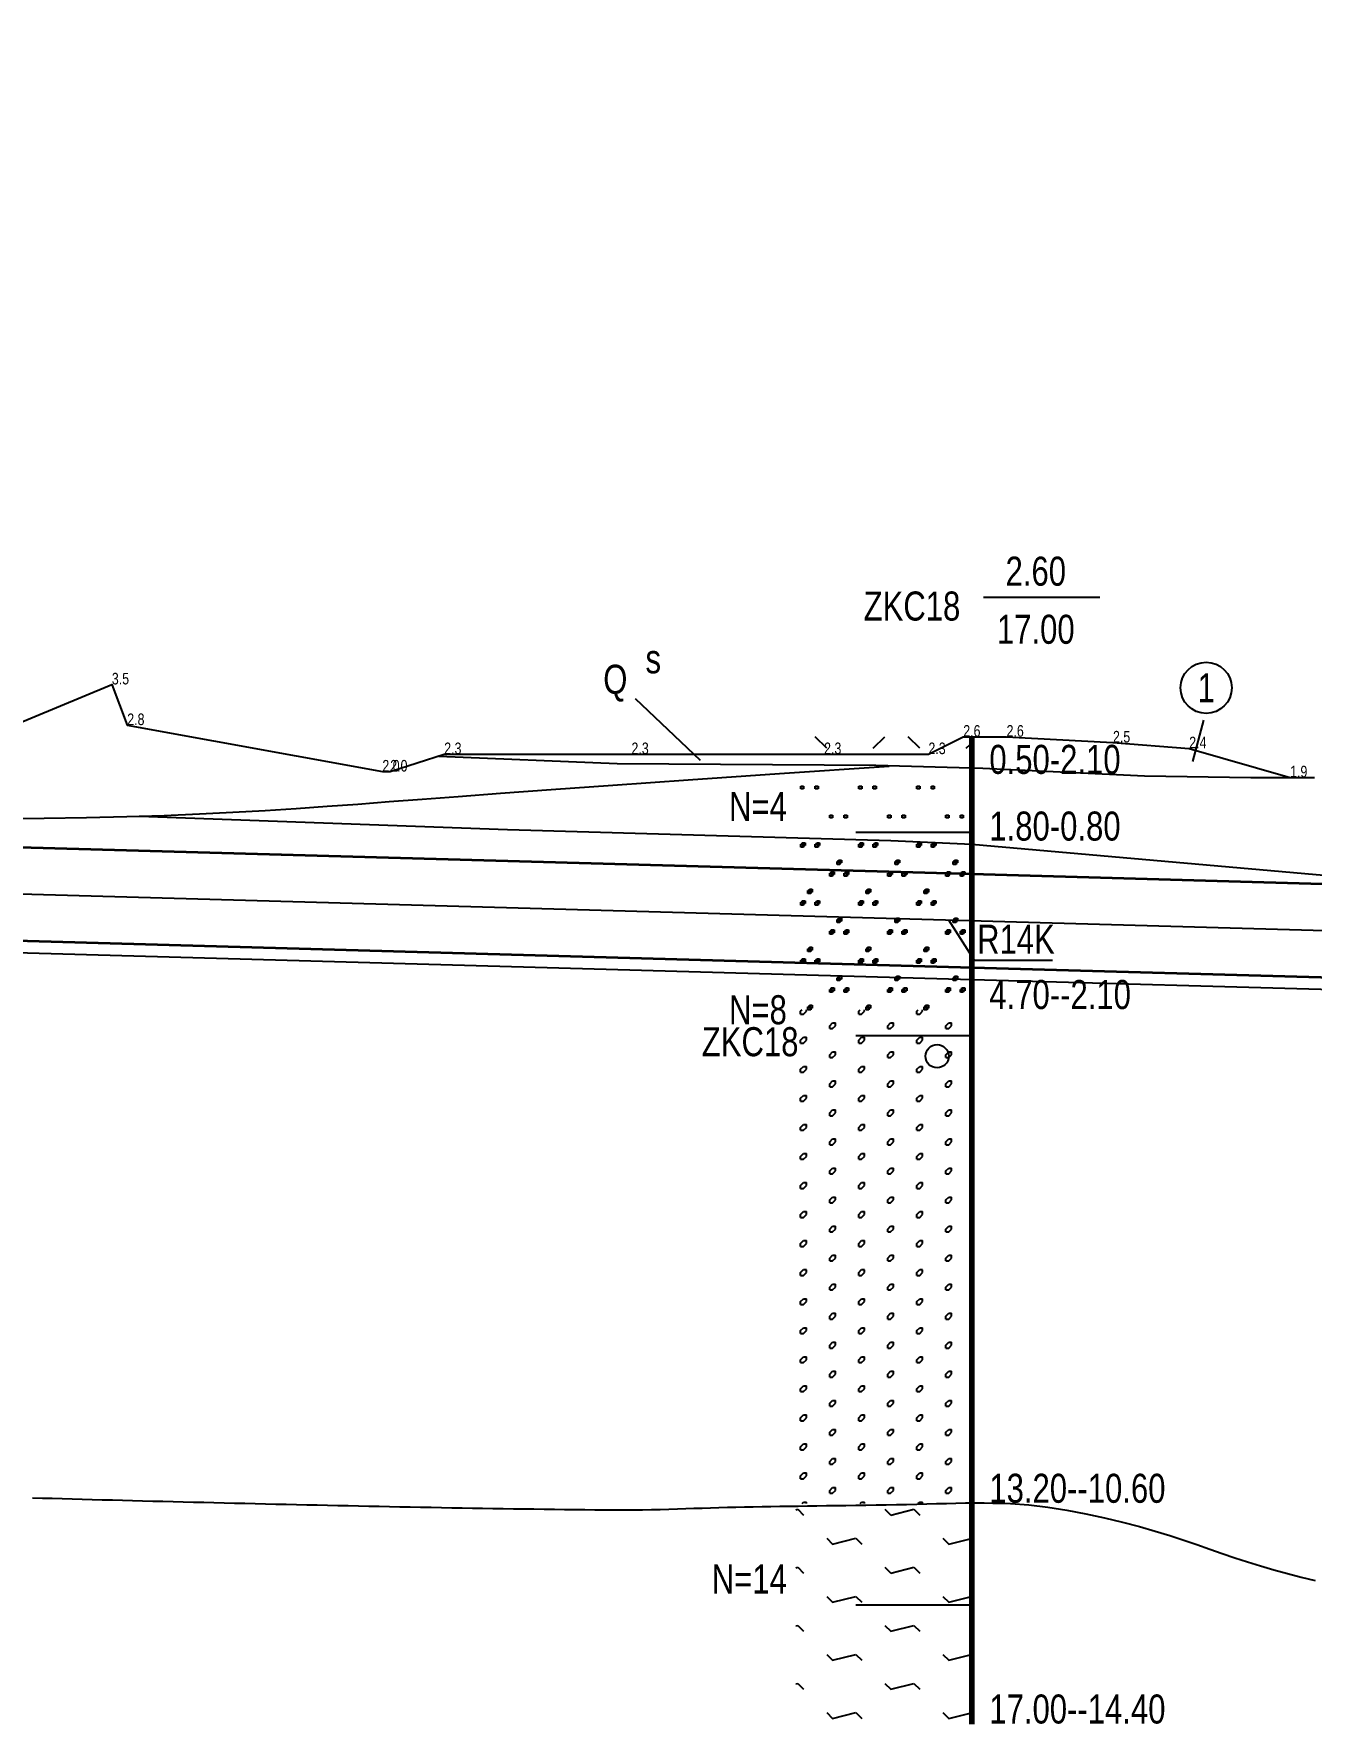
# Model space of a CAD drawing. Extents: x 525858 to 564773, y 2370984 to 2400075.
# Drawn here: x 552240.3 to 552460.3, y 2390723.2 to 2391014.7 of the extents above; entities that cross this region are included whole.
import ezdxf
from ezdxf.enums import TextEntityAlignment as Align

# ---------------------------------------------------------------- set-up
doc = ezdxf.new("R2010")
doc.units = 0
doc.linetypes.add('CENTER', pattern=[2, 1.25, -0.25, 0.25, -0.25])
doc.linetypes.add('ZKLIN', pattern=[0.4, 0.3, -0.1])
for name, color, linetype in [('pipe', 3, 'CONTINUOUS'), ('pipe_cen', 1, 'CENTER'), ('地形剖面', 4, 'CONTINUOUS'), ('纵面管线标注', 3, 'CONTINUOUS')]:
    doc.layers.add(name, color=color, linetype=linetype)
doc.styles.add('SIMP1', font='simp1.shx', dxfattribs={"width": 0.8, "bigfont": 'hz.shx'})

msp = doc.modelspace()

# ---------------------------------------------------------------- hatches: boundary and pattern name
at = {"layer": '地形剖面'}
h = msp.add_hatch(dxfattribs=at)
h.set_pattern_fill('QG02', color=55, scale=20, style=0, pattern_type=2)
h.set_pattern_definition([(45, (550704.89, 2390571.662), (-8, 8), [5.656854, -5.656854]), (135, (550712.89, 2390571.662), (-8, -8), [5.656854, -5.656854])])
h.paths.add_polyline_path([(552401.569626, 2390893.662316), (552401.569626, 2390888.662316), (552371.569626, 2390888.662316), (552371.569626, 2390893.662316)])
h = msp.add_hatch(dxfattribs=at)
h.set_pattern_fill('QF02', color=55, scale=20, style=0, pattern_type=2)
h.set_pattern_definition([(90, (550722.39, 2390584.662), (-20, 1e-15), [0.5, -19.5]), (180, (550722.89, 2390584.662), (-2e-15, -20), [0.5, -19.5]), (270, (550722.89, 2390585.162), (20, -4e-15), [0.5, -19.5]), (0, (550722.39, 2390585.162), (0, 20), [0.5, -19.5]), (90, (550722.39, 2390574.662), (-20, 1e-15), [0.5, -19.5]), (180, (550722.89, 2390574.662), (-2e-15, -20), [0.5, -19.5]), (270, (550722.89, 2390575.162), (20, -4e-15), [0.5, -19.5]), (0, (550722.39, 2390575.162), (0, 20), [0.5, -19.5]), (90, (550714.89, 2390584.662), (-20, 1e-15), [0.5, -19.5]), (180, (550715.39, 2390584.662), (-2e-15, -20), [0.5, -19.5]), (270, (550715.39, 2390585.162), (20, -4e-15), [0.5, -19.5]), (0, (550714.89, 2390585.162), (0, 20), [0.5, -19.5]), (90, (550719.89, 2390579.662), (-20, 1e-15), [0.5, -19.5]), (180, (550720.39, 2390579.662), (-2e-15, -20), [0.5, -19.5]), (270, (550720.39, 2390580.162), (20, -4e-15), [0.5, -19.5]), (0, (550719.89, 2390580.162), (0, 20), [0.5, -19.5]), (90, (550717.39, 2390579.662), (-20, 1e-15), [0.5, -19.5]), (180, (550717.89, 2390579.662), (-2e-15, -20), [0.5, -19.5]), (270, (550717.89, 2390580.162), (20, -4e-15), [0.5, -19.5]), (0, (550717.39, 2390580.162), (0, 20), [0.5, -19.5]), (90, (550714.89, 2390574.662), (-20, 1e-15), [0.5, -19.5]), (180, (550715.39, 2390574.662), (-2e-15, -20), [0.5, -19.5]), (270, (550715.39, 2390575.162), (20, -4e-15), [0.5, -19.5]), (0, (550714.89, 2390575.162), (0, 20), [0.5, -19.5]), (90, (550717.39, 2390569.662), (-20, 1e-15), [0.5, -19.5]), (180, (550717.89, 2390569.662), (-2e-15, -20), [0.5, -19.5]), (270, (550717.89, 2390570.162), (20, -4e-15), [0.5, -19.5]), (0, (550717.39, 2390570.162), (0, 20), [0.5, -19.5]), (90, (550719.89, 2390569.662), (-20, 1e-15), [0.5, -19.5]), (180, (550720.39, 2390569.662), (-2e-15, -20), [0.5, -19.5]), (270, (550720.39, 2390570.162), (20, -4e-15), [0.5, -19.5]), (0, (550719.89, 2390570.162), (0, 20), [0.5, -19.5]), (90, (550704.89, 2390584.662), (-20, 1e-15), [0.5, -19.5]), (180, (550705.39, 2390584.662), (-2e-15, -20), [0.5, -19.5]), (270, (550705.39, 2390585.162), (20, -4e-15), [0.5, -19.5]), (0, (550704.89, 2390585.162), (0, 20), [0.5, -19.5]), (90, (550709.89, 2390579.662), (-20, 1e-15), [0.5, -19.5]), (180, (550710.39, 2390579.662), (-2e-15, -20), [0.5, -19.5]), (270, (550710.39, 2390580.162), (20, -4e-15), [0.5, -19.5]), (0, (550709.89, 2390580.162), (0, 20), [0.5, -19.5]), (90, (550704.89, 2390574.662), (-20, 1e-15), [0.5, -19.5]), (180, (550705.39, 2390574.662), (-2e-15, -20), [0.5, -19.5]), (270, (550705.39, 2390575.162), (20, -4e-15), [0.5, -19.5]), (0, (550704.89, 2390575.162), (0, 20), [0.5, -19.5]), (90, (550707.39, 2390579.662), (-20, 1e-15), [0.5, -19.5]), (180, (550707.89, 2390579.662), (-2e-15, -20), [0.5, -19.5]), (270, (550707.89, 2390580.162), (20, -4e-15), [0.5, -19.5]), (0, (550707.39, 2390580.162), (0, 20), [0.5, -19.5]), (90, (550709.89, 2390569.662), (-20, 1e-15), [0.5, -19.5]), (180, (550710.39, 2390569.662), (-2e-15, -20), [0.5, -19.5]), (270, (550710.39, 2390570.162), (20, -4e-15), [0.5, -19.5]), (0, (550709.89, 2390570.162), (0, 20), [0.5, -19.5]), (90, (550707.39, 2390569.662), (-20, 1e-15), [0.5, -19.5]), (180, (550707.89, 2390569.662), (-2e-15, -20), [0.5, -19.5]), (270, (550707.89, 2390570.162), (20, -4e-15), [0.5, -19.5]), (0, (550707.39, 2390570.162), (0, 20), [0.5, -19.5]), (90, (550712.39, 2390574.662), (-20, 1e-15), [0.5, -19.5]), (180, (550712.89, 2390574.662), (-2e-15, -20), [0.5, -19.5]), (270, (550712.89, 2390575.162), (20, -4e-15), [0.5, -19.5]), (0, (550712.39, 2390575.162), (0, 20), [0.5, -19.5]), (90, (550712.39, 2390584.662), (-20, 1e-15), [0.5, -19.5]), (180, (550712.89, 2390584.662), (-2e-15, -20), [0.5, -19.5]), (270, (550712.89, 2390585.162), (20, -4e-15), [0.5, -19.5]), (0, (550712.39, 2390585.162), (0, 20), [0.5, -19.5])])
h.paths.add_polyline_path([(552401.569626, 2390888.662316), (552401.569626, 2390875.662316), (552371.569626, 2390875.662316), (552371.569626, 2390888.662316)])
h = msp.add_hatch(dxfattribs=at)
h.set_pattern_fill('QF05', color=55, scale=20, style=0, pattern_type=2)
h.set_pattern_definition([(90, (550722.39, 2390584.662), (-20, 1e-15), [0.5, -19.5]), (180, (550722.89, 2390584.662), (-2e-15, -20), [0.5, -19.5]), (270, (550722.89, 2390585.162), (20, -4e-15), [0.5, -19.5]), (0, (550722.39, 2390585.162), (0, 20), [0.5, -19.5]), (90, (550722.64, 2390584.912), (-20, 1e-15), [0.5, -19.5]), (180, (550723.14, 2390584.912), (-2e-15, -20), [0.5, -19.5]), (270, (550723.14, 2390585.412), (20, -4e-15), [0.5, -19.5]), (0, (550722.64, 2390585.412), (0, 20), [0.5, -19.5]), (90, (550723.64, 2390586.662), (-20, 1e-15), [0.5, -19.5]), (180, (550724.14, 2390586.662), (-2e-15, -20), [0.5, -19.5]), (270, (550724.14, 2390587.162), (20, -4e-15), [0.5, -19.5]), (0, (550723.64, 2390587.162), (0, 20), [0.5, -19.5]), (90, (550723.89, 2390576.912), (-20, 1e-15), [0.5, -19.5]), (180, (550724.39, 2390576.912), (-2e-15, -20), [0.5, -19.5]), (270, (550724.39, 2390577.412), (20, -4e-15), [0.5, -19.5]), (0, (550723.89, 2390577.412), (0, 20), [0.5, -19.5]), (90, (550722.39, 2390574.662), (-20, 1e-15), [0.5, -19.5]), (180, (550722.89, 2390574.662), (-2e-15, -20), [0.5, -19.5]), (270, (550722.89, 2390575.162), (20, -4e-15), [0.5, -19.5]), (0, (550722.39, 2390575.162), (0, 20), [0.5, -19.5]), (90, (550722.64, 2390574.912), (-20, 1e-15), [0.5, -19.5]), (180, (550723.14, 2390574.912), (-2e-15, -20), [0.5, -19.5]), (270, (550723.14, 2390575.412), (20, -4e-15), [0.5, -19.5]), (0, (550722.64, 2390575.412), (0, 20), [0.5, -19.5]), (90, (550723.64, 2390576.662), (-20, 1e-15), [0.5, -19.5]), (180, (550724.14, 2390576.662), (-2e-15, -20), [0.5, -19.5]), (270, (550724.14, 2390577.162), (20, -4e-15), [0.5, -19.5]), (0, (550723.64, 2390577.162), (0, 20), [0.5, -19.5]), (90, (550718.64, 2390581.662), (-20, 1e-15), [0.5, -19.5]), (180, (550719.14, 2390581.662), (-2e-15, -20), [0.5, -19.5]), (270, (550719.14, 2390582.162), (20, -4e-15), [0.5, -19.5]), (0, (550718.64, 2390582.162), (0, 20), [0.5, -19.5]), (90, (550718.89, 2390581.912), (-20, 1e-15), [0.5, -19.5]), (180, (550719.39, 2390581.912), (-2e-15, -20), [0.5, -19.5]), (270, (550719.39, 2390582.412), (20, -4e-15), [0.5, -19.5]), (0, (550718.89, 2390582.412), (0, 20), [0.5, -19.5]), (90, (550714.89, 2390584.662), (-20, 1e-15), [0.5, -19.5]), (180, (550715.39, 2390584.662), (-2e-15, -20), [0.5, -19.5]), (270, (550715.39, 2390585.162), (20, -4e-15), [0.5, -19.5]), (0, (550714.89, 2390585.162), (0, 20), [0.5, -19.5]), (90, (550715.14, 2390584.912), (-20, 1e-15), [0.5, -19.5]), (180, (550715.64, 2390584.912), (-2e-15, -20), [0.5, -19.5]), (270, (550715.64, 2390585.412), (20, -4e-15), [0.5, -19.5]), (0, (550715.14, 2390585.412), (0, 20), [0.5, -19.5]), (90, (550713.64, 2390586.662), (-20, 1e-15), [0.5, -19.5]), (180, (550714.14, 2390586.662), (-2e-15, -20), [0.5, -19.5]), (270, (550714.14, 2390587.162), (20, -4e-15), [0.5, -19.5]), (0, (550713.64, 2390587.162), (0, 20), [0.5, -19.5]), (90, (550712.64, 2390584.912), (-20, 1e-15), [0.5, -19.5]), (180, (550713.14, 2390584.912), (-2e-15, -20), [0.5, -19.5]), (270, (550713.14, 2390585.412), (20, -4e-15), [0.5, -19.5]), (0, (550712.64, 2390585.412), (0, 20), [0.5, -19.5]), (90, (550719.89, 2390579.662), (-20, 1e-15), [0.5, -19.5]), (180, (550720.39, 2390579.662), (-2e-15, -20), [0.5, -19.5]), (270, (550720.39, 2390580.162), (20, -4e-15), [0.5, -19.5]), (0, (550719.89, 2390580.162), (0, 20), [0.5, -19.5]), (90, (550717.39, 2390579.662), (-20, 1e-15), [0.5, -19.5]), (180, (550717.89, 2390579.662), (-2e-15, -20), [0.5, -19.5]), (270, (550717.89, 2390580.162), (20, -4e-15), [0.5, -19.5]), (0, (550717.39, 2390580.162), (0, 20), [0.5, -19.5]), (90, (550713.89, 2390576.912), (-20, 1e-15), [0.5, -19.5]), (180, (550714.39, 2390576.912), (-2e-15, -20), [0.5, -19.5]), (270, (550714.39, 2390577.412), (20, -4e-15), [0.5, -19.5]), (0, (550713.89, 2390577.412), (0, 20), [0.5, -19.5]), (90, (550714.89, 2390574.662), (-20, 1e-15), [0.5, -19.5]), (180, (550715.39, 2390574.662), (-2e-15, -20), [0.5, -19.5]), (270, (550715.39, 2390575.162), (20, -4e-15), [0.5, -19.5]), (0, (550714.89, 2390575.162), (0, 20), [0.5, -19.5]), (90, (550715.14, 2390574.912), (-20, 1e-15), [0.5, -19.5]), (180, (550715.64, 2390574.912), (-2e-15, -20), [0.5, -19.5]), (270, (550715.64, 2390575.412), (20, -4e-15), [0.5, -19.5]), (0, (550715.14, 2390575.412), (0, 20), [0.5, -19.5]), (90, (550712.64, 2390574.912), (-20, 1e-15), [0.5, -19.5]), (180, (550713.14, 2390574.912), (-2e-15, -20), [0.5, -19.5]), (270, (550713.14, 2390575.412), (20, -4e-15), [0.5, -19.5]), (0, (550712.64, 2390575.412), (0, 20), [0.5, -19.5]), (90, (550713.64, 2390576.662), (-20, 1e-15), [0.5, -19.5]), (180, (550714.14, 2390576.662), (-2e-15, -20), [0.5, -19.5]), (270, (550714.14, 2390577.162), (20, -4e-15), [0.5, -19.5]), (0, (550713.64, 2390577.162), (0, 20), [0.5, -19.5]), (90, (550717.64, 2390579.912), (-20, 1e-15), [0.5, -19.5]), (180, (550718.14, 2390579.912), (-2e-15, -20), [0.5, -19.5]), (270, (550718.14, 2390580.412), (20, -4e-15), [0.5, -19.5]), (0, (550717.64, 2390580.412), (0, 20), [0.5, -19.5]), (90, (550720.14, 2390579.912), (-20, 1e-15), [0.5, -19.5]), (180, (550720.64, 2390579.912), (-2e-15, -20), [0.5, -19.5]), (270, (550720.64, 2390580.412), (20, -4e-15), [0.5, -19.5]), (0, (550720.14, 2390580.412), (0, 20), [0.5, -19.5]), (90, (550723.89, 2390586.912), (-20, 1e-15), [0.5, -19.5]), (180, (550724.39, 2390586.912), (-2e-15, -20), [0.5, -19.5]), (270, (550724.39, 2390587.412), (20, -4e-15), [0.5, -19.5]), (0, (550723.89, 2390587.412), (0, 20), [0.5, -19.5]), (90, (550713.89, 2390586.912), (-20, 1e-15), [0.5, -19.5]), (180, (550714.39, 2390586.912), (-2e-15, -20), [0.5, -19.5]), (270, (550714.39, 2390587.412), (20, -4e-15), [0.5, -19.5]), (0, (550713.89, 2390587.412), (0, 20), [0.5, -19.5]), (90, (550720.14, 2390569.912), (-20, 1e-15), [0.5, -19.5]), (180, (550720.64, 2390569.912), (-2e-15, -20), [0.5, -19.5]), (270, (550720.64, 2390570.412), (20, -4e-15), [0.5, -19.5]), (0, (550720.14, 2390570.412), (0, 20), [0.5, -19.5]), (90, (550718.64, 2390571.662), (-20, 1e-15), [0.5, -19.5]), (180, (550719.14, 2390571.662), (-2e-15, -20), [0.5, -19.5]), (270, (550719.14, 2390572.162), (20, -4e-15), [0.5, -19.5]), (0, (550718.64, 2390572.162), (0, 20), [0.5, -19.5]), (90, (550718.89, 2390571.912), (-20, 1e-15), [0.5, -19.5]), (180, (550719.39, 2390571.912), (-2e-15, -20), [0.5, -19.5]), (270, (550719.39, 2390572.412), (20, -4e-15), [0.5, -19.5]), (0, (550718.89, 2390572.412), (0, 20), [0.5, -19.5]), (90, (550717.64, 2390569.912), (-20, 1e-15), [0.5, -19.5]), (180, (550718.14, 2390569.912), (-2e-15, -20), [0.5, -19.5]), (270, (550718.14, 2390570.412), (20, -4e-15), [0.5, -19.5]), (0, (550717.64, 2390570.412), (0, 20), [0.5, -19.5]), (90, (550717.39, 2390569.662), (-20, 1e-15), [0.5, -19.5]), (180, (550717.89, 2390569.662), (-2e-15, -20), [0.5, -19.5]), (270, (550717.89, 2390570.162), (20, -4e-15), [0.5, -19.5]), (0, (550717.39, 2390570.162), (0, 20), [0.5, -19.5]), (90, (550719.89, 2390569.662), (-20, 1e-15), [0.5, -19.5]), (180, (550720.39, 2390569.662), (-2e-15, -20), [0.5, -19.5]), (270, (550720.39, 2390570.162), (20, -4e-15), [0.5, -19.5]), (0, (550719.89, 2390570.162), (0, 20), [0.5, -19.5]), (90, (550708.64, 2390581.662), (-20, 1e-15), [0.5, -19.5]), (180, (550709.14, 2390581.662), (-2e-15, -20), [0.5, -19.5]), (270, (550709.14, 2390582.162), (20, -4e-15), [0.5, -19.5]), (0, (550708.64, 2390582.162), (0, 20), [0.5, -19.5]), (90, (550708.89, 2390581.912), (-20, 1e-15), [0.5, -19.5]), (180, (550709.39, 2390581.912), (-2e-15, -20), [0.5, -19.5]), (270, (550709.39, 2390582.412), (20, -4e-15), [0.5, -19.5]), (0, (550708.89, 2390582.412), (0, 20), [0.5, -19.5]), (90, (550704.89, 2390584.662), (-20, 1e-15), [0.5, -19.5]), (180, (550705.39, 2390584.662), (-2e-15, -20), [0.5, -19.5]), (270, (550705.39, 2390585.162), (20, -4e-15), [0.5, -19.5]), (0, (550704.89, 2390585.162), (0, 20), [0.5, -19.5]), (90, (550705.14, 2390584.912), (-20, 1e-15), [0.5, -19.5]), (180, (550705.64, 2390584.912), (-2e-15, -20), [0.5, -19.5]), (270, (550705.64, 2390585.412), (20, -4e-15), [0.5, -19.5]), (0, (550705.14, 2390585.412), (0, 20), [0.5, -19.5]), (90, (550709.89, 2390579.662), (-20, 1e-15), [0.5, -19.5]), (180, (550710.39, 2390579.662), (-2e-15, -20), [0.5, -19.5]), (270, (550710.39, 2390580.162), (20, -4e-15), [0.5, -19.5]), (0, (550709.89, 2390580.162), (0, 20), [0.5, -19.5]), (90, (550704.89, 2390574.662), (-20, 1e-15), [0.5, -19.5]), (180, (550705.39, 2390574.662), (-2e-15, -20), [0.5, -19.5]), (270, (550705.39, 2390575.162), (20, -4e-15), [0.5, -19.5]), (0, (550704.89, 2390575.162), (0, 20), [0.5, -19.5]), (90, (550705.14, 2390574.912), (-20, 1e-15), [0.5, -19.5]), (180, (550705.64, 2390574.912), (-2e-15, -20), [0.5, -19.5]), (270, (550705.64, 2390575.412), (20, -4e-15), [0.5, -19.5]), (0, (550705.14, 2390575.412), (0, 20), [0.5, -19.5]), (90, (550707.39, 2390579.662), (-20, 1e-15), [0.5, -19.5]), (180, (550707.89, 2390579.662), (-2e-15, -20), [0.5, -19.5]), (270, (550707.89, 2390580.162), (20, -4e-15), [0.5, -19.5]), (0, (550707.39, 2390580.162), (0, 20), [0.5, -19.5]), (90, (550710.14, 2390579.912), (-20, 1e-15), [0.5, -19.5]), (180, (550710.64, 2390579.912), (-2e-15, -20), [0.5, -19.5]), (270, (550710.64, 2390580.412), (20, -4e-15), [0.5, -19.5]), (0, (550710.14, 2390580.412), (0, 20), [0.5, -19.5]), (90, (550707.64, 2390579.912), (-20, 1e-15), [0.5, -19.5]), (180, (550708.14, 2390579.912), (-2e-15, -20), [0.5, -19.5]), (270, (550708.14, 2390580.412), (20, -4e-15), [0.5, -19.5]), (0, (550707.64, 2390580.412), (0, 20), [0.5, -19.5]), (90, (550710.14, 2390569.912), (-20, 1e-15), [0.5, -19.5]), (180, (550710.64, 2390569.912), (-2e-15, -20), [0.5, -19.5]), (270, (550710.64, 2390570.412), (20, -4e-15), [0.5, -19.5]), (0, (550710.14, 2390570.412), (0, 20), [0.5, -19.5]), (90, (550708.64, 2390571.662), (-20, 1e-15), [0.5, -19.5]), (180, (550709.14, 2390571.662), (-2e-15, -20), [0.5, -19.5]), (270, (550709.14, 2390572.162), (20, -4e-15), [0.5, -19.5]), (0, (550708.64, 2390572.162), (0, 20), [0.5, -19.5]), (90, (550708.89, 2390571.912), (-20, 1e-15), [0.5, -19.5]), (180, (550709.39, 2390571.912), (-2e-15, -20), [0.5, -19.5]), (270, (550709.39, 2390572.412), (20, -4e-15), [0.5, -19.5]), (0, (550708.89, 2390572.412), (0, 20), [0.5, -19.5]), (90, (550709.89, 2390569.662), (-20, 1e-15), [0.5, -19.5]), (180, (550710.39, 2390569.662), (-2e-15, -20), [0.5, -19.5]), (270, (550710.39, 2390570.162), (20, -4e-15), [0.5, -19.5]), (0, (550709.89, 2390570.162), (0, 20), [0.5, -19.5]), (90, (550707.39, 2390569.662), (-20, 1e-15), [0.5, -19.5]), (180, (550707.89, 2390569.662), (-2e-15, -20), [0.5, -19.5]), (270, (550707.89, 2390570.162), (20, -4e-15), [0.5, -19.5]), (0, (550707.39, 2390570.162), (0, 20), [0.5, -19.5]), (90, (550707.64, 2390569.912), (-20, 1e-15), [0.5, -19.5]), (180, (550708.14, 2390569.912), (-2e-15, -20), [0.5, -19.5]), (270, (550708.14, 2390570.412), (20, -4e-15), [0.5, -19.5]), (0, (550707.64, 2390570.412), (0, 20), [0.5, -19.5]), (90, (550712.39, 2390574.662), (-20, 1e-15), [0.5, -19.5]), (180, (550712.89, 2390574.662), (-2e-15, -20), [0.5, -19.5]), (270, (550712.89, 2390575.162), (20, -4e-15), [0.5, -19.5]), (0, (550712.39, 2390575.162), (0, 20), [0.5, -19.5]), (90, (550712.39, 2390584.662), (-20, 1e-15), [0.5, -19.5]), (180, (550712.89, 2390584.662), (-2e-15, -20), [0.5, -19.5]), (270, (550712.89, 2390585.162), (20, -4e-15), [0.5, -19.5]), (0, (550712.39, 2390585.162), (0, 20), [0.5, -19.5])])
h.paths.add_polyline_path([(552401.569626, 2390875.662316), (552401.569626, 2390846.662316), (552371.569626, 2390846.662316), (552371.569626, 2390875.662316)])
h = msp.add_hatch(dxfattribs=at)
h.set_pattern_fill('LS15', color=55, scale=20, style=0, pattern_type=2)
h.set_pattern_definition([(45, (550707.3896, 2390568.9123), (3e-16, 5), [0.707107, -13.43503]), (45, (550707.8896, 2390568.4123), (3e-16, 5), [0.707107, -13.43503]), (0, (550707.3896, 2390568.4123), (0, 5), [0.5, -9.5]), (0, (550707.8896, 2390569.4123), (0, 5), [0.5, -9.5]), (90, (550707.39, 2390568.412), (-10, 6e-16), [0.5, -4.5]), (90, (550708.39, 2390568.912), (-10, 6e-16), [0.5, -4.5]), (45, (550712.3896, 2390571.4123), (3e-16, 5), [0.707107, -13.43503]), (45, (550712.8896, 2390570.9123), (3e-16, 5), [0.707107, -13.43503]), (0, (550712.3896, 2390570.9123), (0, 5), [0.5, -9.5]), (0, (550712.8896, 2390571.9123), (0, 5), [0.5, -9.5]), (90, (550712.39, 2390570.912), (-10, 6e-16), [0.5, -4.5]), (90, (550713.39, 2390571.412), (-10, 6e-16), [0.5, -4.5])])
h.paths.add_polyline_path([(552401.569626, 2390846.662316), (552401.569626, 2390761.662316), (552371.569626, 2390761.662316), (552371.569626, 2390846.662316)])
h = msp.add_hatch(dxfattribs=at)
h.set_pattern_fill('B001', color=55, scale=20, style=0, pattern_type=2)
h.set_pattern_definition([(315, (550721.89, 2390585.662), (-20.00001, 4e-15), [1.41421, -26.87]), (14.0362, (550717.8896, 2390584.6623), (-20.000012, 2e-05), [4.1231, -78.339]), (315, (550716.89, 2390585.662), (-20.00001, 4e-15), [1.41421, -26.87]), (315, (550721.89, 2390575.662), (-20.00001, 4e-15), [1.41421, -26.87]), (14.0362, (550717.8896, 2390574.6623), (-20.000012, 2e-05), [4.1231, -78.339]), (315, (550716.89, 2390575.662), (-20.00001, 4e-15), [1.41421, -26.87]), (315, (550711.89, 2390570.662), (4e-15, 20.00001), [1.41421, -26.87]), (14.0362, (550707.8896, 2390569.6623), (-20.000012, 2e-05), [4.1231, -78.339]), (315, (550706.89, 2390570.662), (-20.00001, 4e-15), [1.41421, -26.87]), (315, (550711.89, 2390580.662), (-20.00001, 4e-15), [1.41421, -26.87]), (14.0362, (550707.8896, 2390579.6623), (-20.000012, 2e-05), [4.1231, -78.339]), (315, (550706.89, 2390580.662), (-20.00001, 4e-15), [1.41421, -26.87])])
h.paths.add_polyline_path([(552401.569626, 2390761.662316), (552401.569626, 2390723.662316), (552371.569626, 2390723.662316), (552371.569626, 2390761.662316)])

# ---------------------------------------------------------------- linework, layer by layer
at = {"layer": 'pipe', "linetype": 'Continuous', "lineweight": -3}
for points in [[(552168.024874, 2390876.672316), (552397.850874, 2390870.212316), (552472.288874, 2390868.122316), (552536.318874, 2390866.322316), (552627.683874, 2390863.752316), (552801.103874, 2390858.872316), (552963.776874, 2390858.872316), (553047.148874, 2390858.872316), (553138.791874, 2390858.872316), (553310.680874, 2390858.872316), (553450.865874, 2390889.962316), (553497.151874, 2390900.222316), (553542.088874, 2390900.222316), (553627.385874, 2390900.222316)], [(552168.024874, 2390876.572316), (552397.850874, 2390870.112316), (552472.288874, 2390868.022316), (552536.318874, 2390866.222316), (552627.683874, 2390863.652316), (552801.103874, 2390858.772316), (552963.776874, 2390858.772316), (553047.148874, 2390858.772316), (553138.791874, 2390858.772316), (553310.680874, 2390858.772316), (553450.865874, 2390889.862316), (553497.151874, 2390900.122316), (553542.088874, 2390900.122316), (553627.385874, 2390900.122316)], [(552168.024874, 2390860.572315), (552397.850874, 2390854.112315), (552472.288874, 2390852.022315), (552536.318874, 2390850.222315), (552627.683874, 2390847.652315), (552801.103874, 2390842.772315), (552963.776874, 2390842.772315), (553047.148874, 2390842.772315), (553138.791874, 2390842.772315), (553310.680874, 2390842.772315), (553450.865874, 2390873.862315), (553497.151874, 2390884.122315), (553542.088874, 2390884.122315), (553627.385874, 2390884.122315)], [(552168.024874, 2390860.472316), (552397.850874, 2390854.012316), (552472.288874, 2390851.922316), (552536.318874, 2390850.122316), (552627.683874, 2390847.552316), (552801.103874, 2390842.672316), (552963.776874, 2390842.672316), (553047.148874, 2390842.672316), (553138.791874, 2390842.672316), (553310.680874, 2390842.672316), (553450.865874, 2390873.762316), (553497.151874, 2390884.022316), (553542.088874, 2390884.022316), (553627.385874, 2390884.022316)], [(552168.024874, 2390858.472316), (552397.850874, 2390852.012316), (552472.288874, 2390849.922316), (552536.318874, 2390848.122316), (552627.683874, 2390845.552316), (552801.103874, 2390840.672316), (552963.776874, 2390840.672316), (553047.148874, 2390840.672316), (553138.791874, 2390840.672316), (553310.680874, 2390840.672316), (553450.865874, 2390871.762316), (553497.151874, 2390882.022316), (553542.088874, 2390882.022316), (553627.385874, 2390882.022316)]]:
    msp.add_lwpolyline(points, dxfattribs=at)
at = {"layer": 'pipe_cen', "linetype": 'Continuous', "lineweight": -3}
msp.add_lwpolyline([(550914.671874, 2390884.302316), (551060.092874, 2390884.302316), (551300.053874, 2390876.202316), (551534.689874, 2390876.202316), (552168.024874, 2390868.572316), (552801.103874, 2390850.772316), (553310.680874, 2390850.772316), (553497.151874, 2390892.122316), (553756.708874, 2390892.122316), (553802.968874, 2390924.632316), (553876.140874, 2390924.632316), (553950.985874, 2390941.262316), (554081.545874, 2390941.262316), (554248.571874, 2390988.362316), (554432.323874, 2391008.092316), (554452.532874, 2391009.322316), (554540.865874, 2391014.662316)], dxfattribs=at)
at = {"layer": '地形剖面', "color": 55}
for p, q in [((552403.889626, 2390917.662316), (552423.889626, 2390917.662316)), ((552401.889626, 2390877.162316), (552381.889626, 2390877.162316)), ((552401.889626, 2390842.162316), (552381.889626, 2390842.162316)), ((552401.889626, 2390744.162316), (552381.889626, 2390744.162316))]:
    msp.add_line(p, q, dxfattribs=at)
at = {"layer": '地形剖面', "linetype": 'Continuous', "lineweight": -3}
msp.add_lwpolyline([(552217.670874, 2390887.662316), (552253.771874, 2390902.662316), (552256.419874, 2390895.662316), (552300.358874, 2390887.662316), (552301.708874, 2390887.662316), (552311.007874, 2390890.662316), (552343.258874, 2390890.662316), (552376.428874, 2390890.662316), (552394.396874, 2390890.662316), (552400.393874, 2390893.662316), (552407.849874, 2390893.662316), (552426.176874, 2390892.662316), (552439.305874, 2390891.662316), (552456.678874, 2390886.662316), (552460.899874, 2390886.662316)], dxfattribs=at)
at = {"layer": '地形剖面', "color": 55, "lineweight": -3}
msp.add_lwpolyline([(552217.670874, 2390887.662316), (552253.771874, 2390902.662316), (552256.419874, 2390895.662316), (552300.358874, 2390887.662316), (552301.708874, 2390887.662316), (552311.007874, 2390890.662316), (552343.258874, 2390890.662316), (552376.428874, 2390890.662316), (552394.396874, 2390890.662316), (552400.393874, 2390893.662316), (552407.849874, 2390893.662316), (552426.176874, 2390892.662316), (552439.305874, 2390891.662316), (552456.678874, 2390886.662316), (552460.899874, 2390886.662316)], dxfattribs=at)
at = {"layer": '地形剖面', "color": 55}
for points in [[(552343.900754, 2390900.254617), (552355.077262, 2390889.653579)], [(552439.922316, 2390889.420757), (552441.851229, 2390896.540909)], [(552310.091625, 2390890.333131), (552340.805793, 2390889.033221), (552385.315369, 2390888.773242), (552403.795947, 2390888.253283), (552431.591191, 2390886.90326), (552449.93514, 2390886.641136), (552456.678874, 2390886.662316)], [(552234.5699, 2390879.546398), (552242.143372, 2390879.635592), (552249.431233, 2390879.757237), (552256.3395, 2390879.917903), (552262.803284, 2390880.122387), (552268.874073, 2390880.368385), (552274.632451, 2390880.65182), (552280.159001, 2390880.968614), (552285.534303, 2390881.314691), (552290.838942, 2390881.685972), (552296.1535, 2390882.078381), (552301.55856, 2390882.487839), (552307.193098, 2390882.915612), (552313.429673, 2390883.384334), (552320.699238, 2390883.921981), (552329.432746, 2390884.556529), (552340.061148, 2390885.315956), (552353.015398, 2390886.228236), (552368.726448, 2390887.321347), (552387.625251, 2390888.623265)], [(552258.556595, 2390879.988042), (552321.905185, 2390877.69781), (552387.911586, 2390875.800125), (552401.889626, 2390875.165515)], [(552401.889626, 2390875.165515), (552466.392256, 2390869.493189), (552547.84538, 2390859.854125), (552631.072795, 2390850.118668), (552687.729034, 2390842.153808), (552757.445408, 2390835.019063), (552776.041962, 2390834.882494), (552783.015662, 2390834.745912), (552802.48604, 2390834.292866), (552836.280865, 2390834.086204), (552874.773814, 2390833.556929), (552926.542799, 2390833.384089), (552999.08422, 2390834.75165), (553017.832909, 2390835.401581)], [(552240.101787, 2390762.655135), (552241.807475, 2390762.606727), (552243.517386, 2390762.558545), (552245.231412, 2390762.510599), (552246.949448, 2390762.462894), (552248.671386, 2390762.415438), (552250.397118, 2390762.368239), (552252.126539, 2390762.321304), (552253.85954, 2390762.274641), (552255.596016, 2390762.228257), (552257.335859, 2390762.18216), (552259.078963, 2390762.136357), (552260.82522, 2390762.090855), (552262.574523, 2390762.045662), (552264.326766, 2390762.000786), (552266.081841, 2390761.956234), (552267.839642, 2390761.912014), (552269.600061, 2390761.868132), (552271.362992, 2390761.824597), (552273.128328, 2390761.781415), (552274.895962, 2390761.738595), (552276.665783, 2390761.696144), (552278.437669, 2390761.654072), (552280.211491, 2390761.612389), (552281.987124, 2390761.571105), (552283.76444, 2390761.53023), (552285.543312, 2390761.489775), (552287.323614, 2390761.449748), (552289.105219, 2390761.410161), (552290.887986, 2390761.371026), (552292.671721, 2390761.33236), (552294.45622, 2390761.294186), (552296.241273, 2390761.256522), (552298.026676, 2390761.219391), (552299.81222, 2390761.182811), (552301.5977, 2390761.146805), (552303.382908, 2390761.111393), (552305.167635, 2390761.076595), (552306.951657, 2390761.042434), (552308.734748, 2390761.008935), (552310.51668, 2390760.976119), (552312.297228, 2390760.94401), (552314.076164, 2390760.912631), (552315.853262, 2390760.882006), (552317.628294, 2390760.852157), (552319.401036, 2390760.823108), (552321.171259, 2390760.794883), (552322.938736, 2390760.767503), (552324.703243, 2390760.740993), (552326.46455, 2390760.715376), (552328.222433, 2390760.690675), (552329.976664, 2390760.666913), (552331.727017, 2390760.644113), (552333.472505, 2390760.622478), (552335.209106, 2390760.60293), (552336.932038, 2390760.586569), (552338.636518, 2390760.574497), (552340.317766, 2390760.567814), (552341.970998, 2390760.567622), (552343.591432, 2390760.575021), (552345.174288, 2390760.591113), (552346.716687, 2390760.616525), (552348.223376, 2390760.649994), (552349.701005, 2390760.689783), (552351.156225, 2390760.734155), (552352.595688, 2390760.781373), (552354.026043, 2390760.829702), (552355.453942, 2390760.877403), (552356.886035, 2390760.92274), (552358.328037, 2390760.964334), (552359.781918, 2390761.002236), (552361.24871, 2390761.036855), (552362.729448, 2390761.068598), (552364.225162, 2390761.097875), (552365.736888, 2390761.125094), (552367.265658, 2390761.150663), (552368.812505, 2390761.174991), (552370.378346, 2390761.198462), (552371.963636, 2390761.221364), (552373.568714, 2390761.243963), (552375.193918, 2390761.266522), (552376.839587, 2390761.289306), (552378.50606, 2390761.312578), (552380.193675, 2390761.336604), (552381.902772, 2390761.361648), (552383.632562, 2390761.387984), (552385.377754, 2390761.415922), (552387.131931, 2390761.445783), (552388.888674, 2390761.477887), (552390.641567, 2390761.512556), (552392.384191, 2390761.550109), (552394.110129, 2390761.590866), (552395.812964, 2390761.635149), (552397.488203, 2390761.681993), (552399.139054, 2390761.725287), (552400.770653, 2390761.757639), (552402.388134, 2390761.771653), (552403.99663, 2390761.759935), (552405.488654, 2390761.718239)], [(552405.488654, 2390761.718239), (552408.528731, 2390761.646712), (552411.702399, 2390761.405487), (552414.959322, 2390761.017868), (552418.249163, 2390760.507157), (552421.521586, 2390759.896659), (552424.726255, 2390759.209676), (552427.812834, 2390758.469512), (552430.730987, 2390757.699471), (552433.444764, 2390756.919637), (552435.975762, 2390756.137218), (552438.359961, 2390755.356206), (552440.633346, 2390754.580591), (552442.831897, 2390753.814361), (552444.991598, 2390753.061509), (552447.148431, 2390752.326023), (552449.338378, 2390751.611894), (552451.58886, 2390750.922289), (552453.893046, 2390750.257078), (552456.235547, 2390749.615309), (552458.60097, 2390748.996029), (552460.973925, 2390748.398287)]]:
    msp.add_lwpolyline(points, dxfattribs=at)
at = {"layer": '地形剖面', "color": 55, "linetype": 'ZKLIN', "const_width": 1}
msp.add_lwpolyline([(552401.889626, 2390893.662316), (552401.889626, 2390723.662316)], dxfattribs=at)
at = {"layer": '地形剖面', "color": 55}
for points in [[(552393.889626, 2390877.162316, 0, 4, 0), (552393.889626, 2390882.162316, 0, 0, 0), (552393.889626, 2390889.162316, 0, 0, 0)], [(552393.889626, 2390842.162316, 0, 4, 0), (552393.889626, 2390847.162316, 0, 0, 0), (552393.889626, 2390854.162316, 0, 0, 0)], [(552393.889626, 2390744.162316, 0, 4, 0), (552393.889626, 2390749.162316, 0, 0, 0), (552393.889626, 2390756.162316, 0, 0, 0)]]:
    msp.add_lwpolyline(points, format="xyseb", dxfattribs=at)
for centre, radius in [((552442.226266, 2390902.087441), 4.4), ((552395.889626, 2390838.662316), 2)]:
    msp.add_circle(centre, radius, dxfattribs=at)
at = {"layer": '纵面管线标注', "color": 9, "linetype": 'Continuous', "lineweight": -3}
msp.add_lwpolyline([(552397.850874, 2390862.112316), (552402.276894, 2390855.209427), (552415.776894, 2390855.209427)], dxfattribs=at)

# ---------------------------------------------------------------- texts
at = {"layer": '地形剖面', "color": 55, "style": 'SIMP1', "width": 0.8}
for s, p in [('2.60', (552412.889626, 2390919.662316)), ('17.00', (552412.889626, 2390909.662316))]:
    msp.add_text(s, height=5, dxfattribs=at).set_placement(p, align=Align.CENTER)
for s, p in [('ZKC18', (552399.889626, 2390913.662316)), ('N=4', (552370.017634, 2390879.162316)), ('N=8', (552370.017634, 2390844.162316)), ('ZKC18', (552372.017634, 2390838.662316)), ('N=14', (552370.017634, 2390746.162316))]:
    msp.add_text(s, height=5, dxfattribs=at).set_placement(p, align=Align.RIGHT)
for s, p in [('s', (552345.679375, 2390904.577663)), ('0.50-2.10', (552404.889626, 2390887.262316)), ('1.80-0.80', (552404.889626, 2390875.782316)), ('4.70--2.10', (552404.889626, 2390846.782316)), ('13.20--10.60', (552404.889626, 2390761.782316)), ('17.00--14.40', (552404.889626, 2390723.782316))]:
    msp.add_text(s, height=5, dxfattribs=at).set_placement(p)
at = {"layer": '地形剖面', "color": 9, "linetype": 'Continuous', "lineweight": -3, "style": 'SIMP1', "width": 0.8}
for s, p in [('3.5', (552253.771874, 2390902.662316)), ('2.8', (552256.419874, 2390895.662316)), ('2.6', (552400.393874, 2390893.662316)), ('2.6', (552407.849874, 2390893.662316)), ('2.5', (552426.176874, 2390892.662316)), ('2.3', (552311.007874, 2390890.662316)), ('2.3', (552343.258874, 2390890.662316)), ('2.3', (552376.428874, 2390890.662316)), ('2.3', (552394.396874, 2390890.662316)), ('2.4', (552439.305874, 2390891.662316)), ('2.0', (552300.358874, 2390887.662316)), ('2.0', (552301.708874, 2390887.662316)), ('1.9', (552456.678874, 2390886.662316))]:
    msp.add_text(s, height=2, dxfattribs=at).set_placement(p)
at = {"layer": '地形剖面', "color": 55, "style": 'SIMP1', "width": 0.8}
for s, p in [('Q', (552340.479375, 2390902.910996)), ('1', (552442.226266, 2390902.087441))]:
    msp.add_text(s, height=5, dxfattribs=at).set_placement(p, align=Align.MIDDLE)
at = {"layer": '纵面管线标注', "linetype": 'Continuous', "lineweight": -3, "style": 'SIMP1', "width": 0.8}
msp.add_text('R14K', height=5, dxfattribs=at).set_placement((552402.776894, 2390856.309427))

doc.saveas('drawing.dxf')
